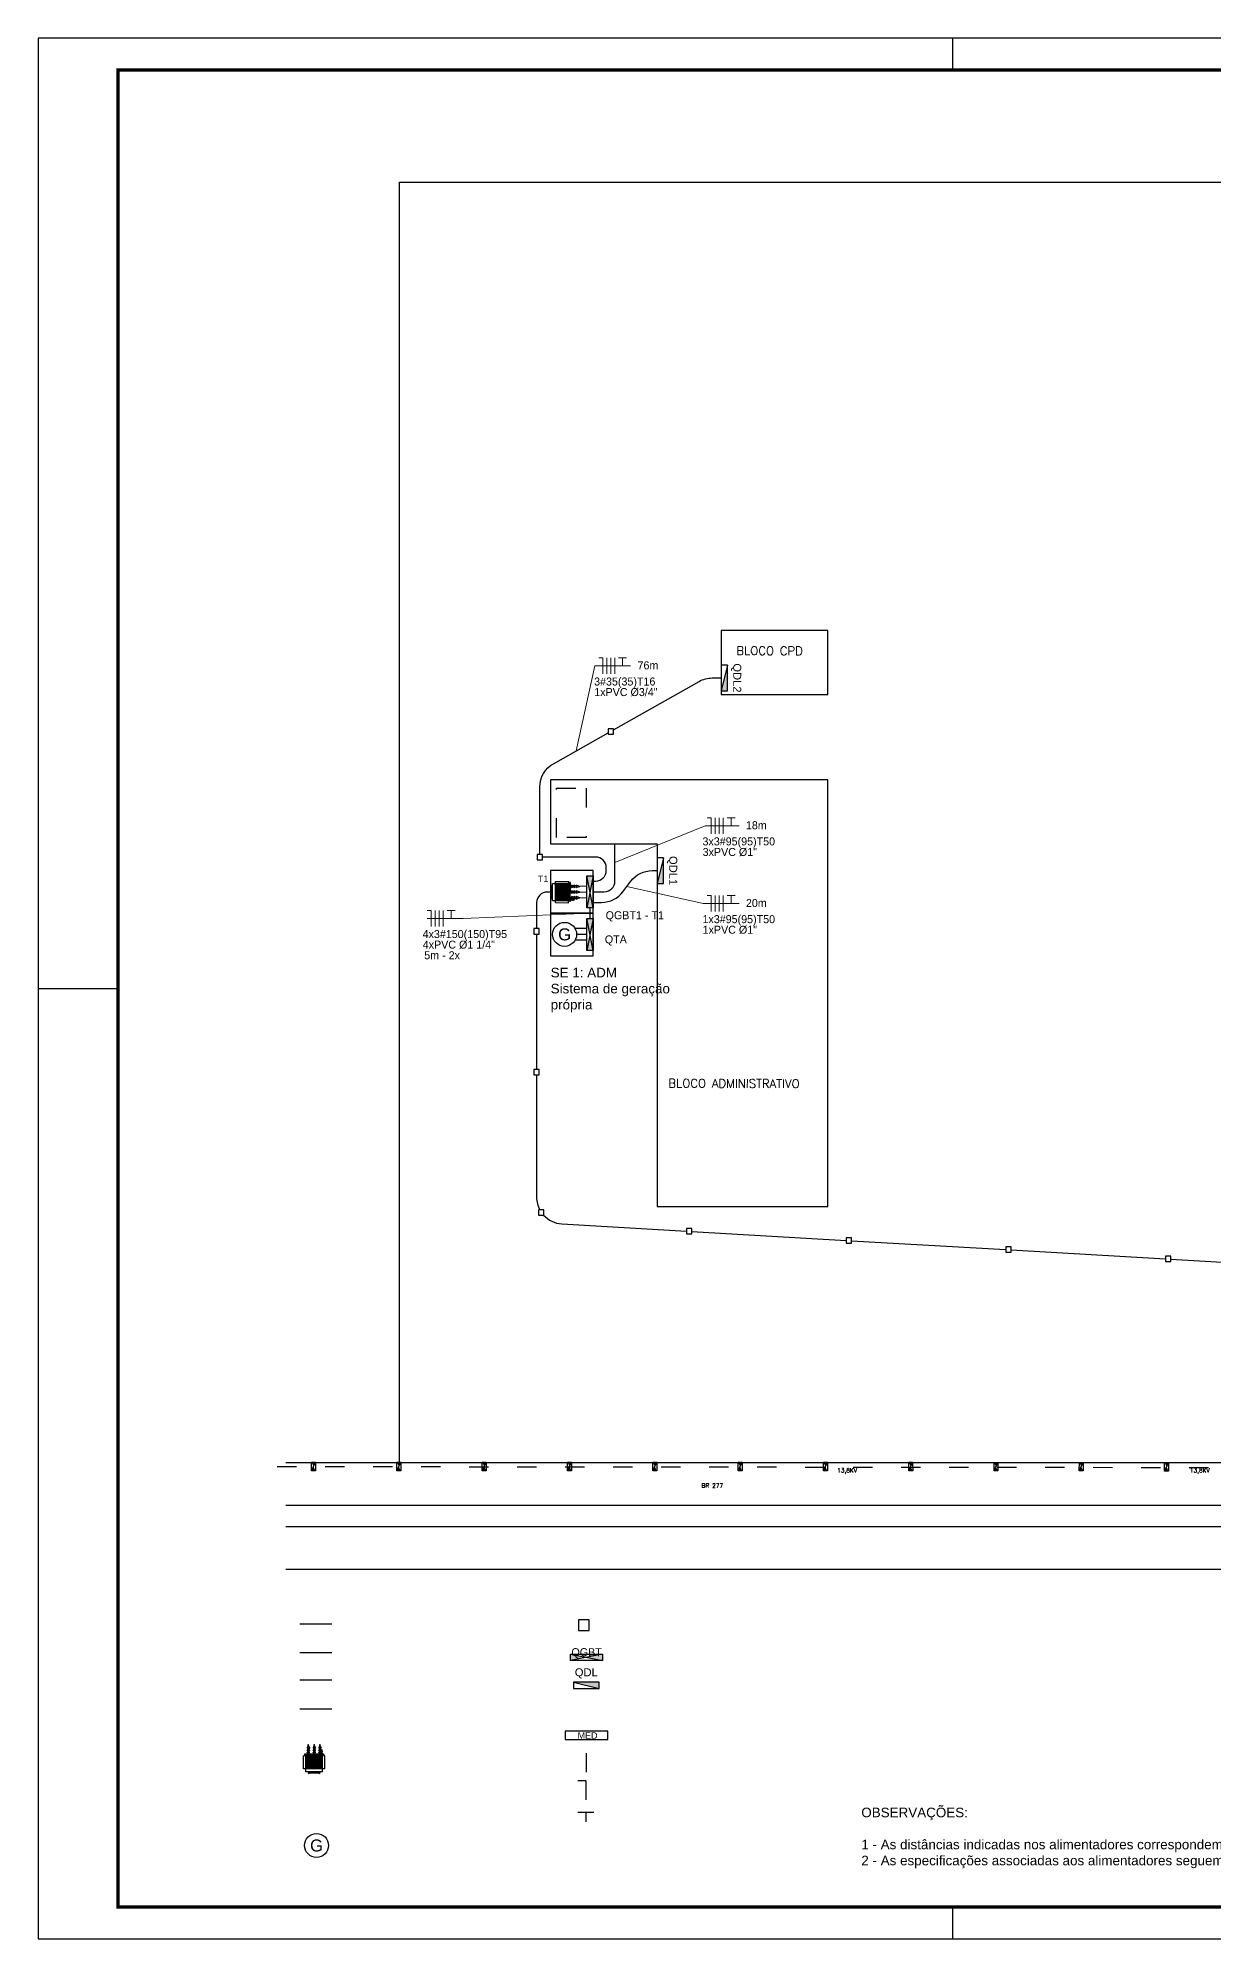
# Model space of a CAD drawing. Header units: millimetres. Extents: x 41808 to 42649, y -1673 to -1079.
# Drawn here: x 41808 to 42175, y -1673 to -1079 of the extents above; entities that cross this region are included whole.
import ezdxf
from ezdxf.enums import TextEntityAlignment as Align

# ---------------------------------------------------------------- set-up
doc = ezdxf.new("R2018")
doc.units = ezdxf.units.MM
doc.header["$LTSCALE"] = 0.5
for name, pattern in [('ACAD_ISO03W100', [30, 12, -18]), ('CONTINU', [0]), ('CONTINUA', [0])]:
    doc.linetypes.add(name, pattern=pattern)
doc.layers.add('Alimentadores', color=7, linetype='Continuous', lineweight=25)
doc.layers.add('FIAÇÃO T', color=18, linetype='CONTINU', lineweight=5)
for name, color, linetype in [('ARQ-FOLHA', 7, 'Continuous'), ('Blocos', 7, 'Continuous'), ('Caixas', 7, 'Continuous'), ('POSTE', 7, 'Continuous'), ('QDs e CCMs', 7, 'Continuous'), ('QGs', 7, 'Continuous'), ('Subestações', 7, 'Continuous'), ('Transformadores', 162, 'Continuous')]:
    doc.layers.add(name, color=color, linetype=linetype)
doc.styles.add('cotas', font='GOTHIC.TTF')
doc.styles.get("Standard").update_dxf_attribs({"font": 'arial.ttf'})
doc.styles.add('VERT', font='romans.shx', dxfattribs={"height": 1.5})

# ---------------------------------------------------------------- blocks, each defined once
blk = doc.blocks.new('POSTE PADRAO')
at = {"layer": 'POSTE'}
h = blk.add_hatch(color=256, dxfattribs=at)
h.paths.add_polyline_path([(46, 0), (0, -99), (93, -99)])
h.paths.add_polyline_path([(92, 99), (0, 99), (46, 0)])
at = {"layer": 'POSTE', "color": 0}
blk.add_lwpolyline([(0, -99), (0, 99), (92, 99), (93, -99)], close=True, dxfattribs=at)
at = {"layer": 'POSTE'}
blk.add_lwpolyline([(0, -99), (92, 99)], dxfattribs=at)
blk = doc.blocks.new('QDL')
at = {"layer": 'QDs e CCMs'}
h = blk.add_hatch(color=256, dxfattribs=at)
h.dxf.hatch_style = 1
h.paths.add_polyline_path([(42607.71, -897.82), (42595.71, -897.82), (42607.71, -900.82)])
for p, q in [((42607.71, -897.82), (42595.71, -897.82)), ((42595.71, -897.82), (42595.71, -900.82)), ((42595.71, -897.82), (42607.71, -900.82)), ((42607.71, -900.82), (42607.71, -897.82)), ((42595.71, -900.82), (42607.71, -900.82))]:
    blk.add_line(p, q, dxfattribs=at)
blk.add_attdef('QDL1', text='', height=3, dxfattribs=at).set_placement((42601.71, -897.82), align=Align.BOTTOM_CENTER)
blk = doc.blocks.new('*U4')
at = {"layer": 'Transformadores', "linetype": 'CONTINUA'}
for p, q in [((124054564587.9381, 29453961914.54286), (124054564587.3756, 29453961914.54208)), ((124054564587.93829, 29453961914.3741), (124054564587.37579, 29453961914.37333)), ((124054564587.9418, 29453961911.83818), (124054564587.3793, 29453961911.83741)), ((124054564587.942, 29453961911.66943), (124054564587.3795, 29453961911.66865)), ((124054564587.9381, 29453961914.54286), (124054564588.9305, 29453961915.02823)), ((124054564588.9321, 29453961913.89146), (124054564587.93829, 29453961914.3741)), ((124054564587.9418, 29453961911.83818), (124054564588.9343, 29453961912.32356)), ((124054564588.9359, 29453961911.18679), (124054564587.942, 29453961911.66943)), ((124054564588.9305, 29453961915.02823), (124054564589.06239, 29453961915.02841)), ((124054564588.9321, 29453961913.89146), (124054564589.064, 29453961913.89164)), ((124054564588.9343, 29453961912.32356), (124054564589.0661, 29453961912.32374)), ((124054564588.9359, 29453961911.18679), (124054564589.0677, 29453961911.18697)), ((124054564589.0631, 29453961914.5444), (124054564590.0555, 29453961915.02977)), ((124054564590.0571, 29453961913.89301), (124054564589.06329, 29453961914.37565)), ((124054564589.0668, 29453961911.83973), (124054564590.0593, 29453961912.3251)), ((124054564590.0609, 29453961911.18834), (124054564589.067, 29453961911.67098)), ((124054564590.18739, 29453961915.03241), (124054564590.0555, 29453961915.03223)), ((124054564590.189, 29453961913.8916), (124054564590.0571, 29453961913.89142)), ((124054564590.1911, 29453961912.32774), (124054564590.0593, 29453961912.32756)), ((124054564590.1927, 29453961911.18693), (124054564590.0609, 29453961911.18675)), ((124054564590.1881, 29453961914.54595), (124054564591.1805, 29453961915.03133)), ((124054564591.1821, 29453961913.89456), (124054564590.18829, 29453961914.37719)), ((124054564590.1918, 29453961911.84127), (124054564591.1843, 29453961912.32666)), ((124054564591.1859, 29453961911.18989), (124054564590.192, 29453961911.67252)), ((124054564591.31239, 29453961915.03396), (124054564591.1805, 29453961915.03378)), ((124054564591.314, 29453961913.89315), (124054564591.1821, 29453961913.89297)), ((124054564591.3161, 29453961912.32929), (124054564591.1843, 29453961912.32911)), ((124054564591.3177, 29453961911.18848), (124054564591.1859, 29453961911.1883)), ((124054564591.7247, 29453961914.68583), (124054564591.3129, 29453961914.68526)), ((124054564591.7253, 29453961914.25889), (124054564591.31351, 29453961914.25833)), ((124054564591.72839, 29453961911.98116), (124054564591.3166, 29453961911.98059)), ((124054564591.729, 29453961911.55423), (124054564591.3172, 29453961911.55367)), ((124054564591.8752, 29453961914.81298), (124054564591.7245, 29453961914.81278)), ((124054564591.7245, 29453961914.81278), (124054564591.72549, 29453961914.11546)), ((124054564591.87621, 29453961914.11567), (124054564591.72549, 29453961914.11546)), ((124054564591.87891, 29453961912.10831), (124054564591.7282, 29453961912.1081)), ((124054564591.7282, 29453961912.1081), (124054564591.7292, 29453961911.4108)), ((124054564591.8799, 29453961911.41101), (124054564591.7292, 29453961911.4108)), ((124054564591.8732, 29453961916.2706), (124054564592.0596, 29453961916.27085)), ((124054564591.8855, 29453961907.3119), (124054564591.8732, 29453961916.2706)), ((124054564592.07201, 29453961907.31216), (124054564592.0596, 29453961916.27085)), ((124054564600.20351, 29453961915.72071), (124054564592.06039, 29453961915.7095)), ((124054564598.8224, 29453961916.75943), (124054564592.6555, 29453961916.75095)), ((124054564592.6693, 29453961906.7947), (124054564592.6555, 29453961916.75095)), ((124054564598.8242, 29453961915.49381), (124054564592.6573, 29453961915.48533)), ((124054564598.82471, 29453961915.15631), (124054564592.6577, 29453961915.14782)), ((124054564598.8251, 29453961914.8188), (124054564592.6582, 29453961914.81032)), ((124054564598.82561, 29453961914.48131), (124054564592.65871, 29453961914.47283)), ((124054564598.8261, 29453961914.1438), (124054564592.6591, 29453961914.13532)), ((124054564598.82651, 29453961913.80631), (124054564592.65961, 29453961913.79783)), ((124054564598.8275, 29453961913.1313), (124054564592.66051, 29453961913.12282)), ((124054564598.8279, 29453961912.79381), (124054564592.661, 29453961912.78533)), ((124054564598.8284, 29453961912.4563), (124054564592.6615, 29453961912.44782)), ((124054564598.8289, 29453961912.11881), (124054564592.662, 29453961912.11033)), ((124054564598.8293, 29453961911.78131), (124054564592.6624, 29453961911.77282)), ((124054564598.8298, 29453961911.4438), (124054564592.6629, 29453961911.43532)), ((124054564598.8302, 29453961911.10631), (124054564592.6633, 29453961911.09783)), ((124054564593.036, 29453961908.06083), (124054564593.0258, 29453961915.48584)), ((124054564598.4659, 29453961908.06829), (124054564598.4557, 29453961915.4933)), ((124054564598.8362, 29453961906.80318), (124054564598.8224, 29453961916.75943)), ((124054564600.21429, 29453961907.84571), (124054564600.20351, 29453961915.72071)), ((124054564600.3792, 29453961914.48345), (124054564600.2052, 29453961914.48321)), ((124054564600.9039, 29453961909.54174), (124054564600.89771, 29453961914.02917)), ((124054564587.9455, 29453961909.15481), (124054564587.383, 29453961909.15403)), ((124054564587.94569, 29453961908.98606), (124054564587.38319, 29453961908.98529)), ((124054564587.9455, 29453961909.15481), (124054564588.938, 29453961909.64019)), ((124054564588.9395, 29453961908.50342), (124054564587.94569, 29453961908.98606)), ((124054564588.938, 29453961909.64019), (124054564589.06979, 29453961909.64037)), ((124054564588.9395, 29453961908.50342), (124054564589.0714, 29453961908.5036)), ((124054564589.0705, 29453961909.15635), (124054564590.063, 29453961909.64174)), ((124054564590.0645, 29453961908.50497), (124054564589.07069, 29453961908.98761)), ((124054564590.4339, 29453961908.17885), (124054564589.8593, 29453961908.17807)), ((124054564589.8595, 29453961908.06557), (124054564589.8593, 29453961908.17807)), ((124054564590.4341, 29453961908.06636), (124054564589.8595, 29453961908.06557)), ((124054564590.19479, 29453961909.64436), (124054564590.063, 29453961909.64418)), ((124054564590.1964, 29453961908.50356), (124054564590.0645, 29453961908.50338)), ((124054564590.1955, 29453961909.1579), (124054564591.188, 29453961909.64329)), ((124054564591.1895, 29453961908.50652), (124054564590.19569, 29453961908.98915)), ((124054564590.6033, 29453961908.27964), (124054564590.4337, 29453961908.2794)), ((124054564590.4337, 29453961908.2794), (124054564590.4342, 29453961907.97095)), ((124054564590.6037, 29453961907.9712), (124054564590.4342, 29453961907.97095)), ((124054564590.7916, 29453961908.31185), (124054564590.6032, 29453961908.31159)), ((124054564590.6032, 29453961908.31159), (124054564590.60381, 29453961907.93467)), ((124054564590.7921, 29453961907.93493), (124054564590.60381, 29453961907.93467)), ((124054564590.7916, 29453961908.31185), (124054564590.7921, 29453961907.93493)), ((124054564591.4511, 29453961908.18025), (124054564590.79179, 29453961908.17935)), ((124054564591.45129, 29453961908.06775), (124054564590.79201, 29453961908.06685)), ((124054564591.31979, 29453961909.64592), (124054564591.188, 29453961909.64573)), ((124054564591.3214, 29453961908.50512), (124054564591.1895, 29453961908.50493)), ((124054564591.7321, 29453961909.29779), (124054564591.3203, 29453961909.29722)), ((124054564591.7327, 29453961908.87085), (124054564591.32091, 29453961908.87029)), ((124054564591.6769, 29453961908.31307), (124054564591.4509, 29453961908.31275)), ((124054564591.4509, 29453961908.31275), (124054564591.4514, 29453961907.93583)), ((124054564591.67751, 29453961907.93615), (124054564591.4514, 29453961907.93583)), ((124054564591.884, 29453961908.40586), (124054564591.6768, 29453961908.40557)), ((124054564591.6768, 29453961908.40557), (124054564591.6776, 29453961907.84307)), ((124054564591.8848, 29453961907.84336), (124054564591.6776, 29453961907.84307)), ((124054564591.8826, 29453961909.42495), (124054564591.7319, 29453961909.42474)), ((124054564591.7319, 29453961909.42474), (124054564591.73289, 29453961908.72742)), ((124054564591.88361, 29453961908.72763), (124054564591.73289, 29453961908.72742)), ((124054564591.8855, 29453961907.3119), (124054564592.07201, 29453961907.31216)), ((124054564600.21429, 29453961907.84571), (124054564592.0713, 29453961907.8345)), ((124054564598.8307, 29453961910.7688), (124054564592.6638, 29453961910.76032)), ((124054564598.83121, 29453961910.43131), (124054564592.6642, 29453961910.42283)), ((124054564598.8316, 29453961910.09381), (124054564592.6647, 29453961910.08532)), ((124054564598.83211, 29453961909.7563), (124054564592.66521, 29453961909.74782)), ((124054564598.8326, 29453961909.41881), (124054564592.6656, 29453961909.41033)), ((124054564598.83299, 29453961909.0813), (124054564592.66611, 29453961909.07282)), ((124054564598.8335, 29453961908.74381), (124054564592.6666, 29453961908.73533)), ((124054564598.834, 29453961908.40631), (124054564592.6671, 29453961908.39782)), ((124054564598.8344, 29453961908.0688), (124054564592.6675, 29453961908.06032)), ((124054564598.8362, 29453961906.80318), (124054564592.6693, 29453961906.7947)), ((124054564600.38879, 29453961909.08345), (124054564600.2126, 29453961909.08321))]:
    blk.add_line(p, q, dxfattribs=at)
at = {"layer": 'Transformadores'}
for p, q in [((124054564587.3756, 29453961914.54208), (124054564587.37579, 29453961914.37333)), ((124054564587.3793, 29453961911.83741), (124054564587.3795, 29453961911.66865)), ((124054564587.9381, 29453961914.54286), (124054564587.93829, 29453961914.3741)), ((124054564587.9418, 29453961911.83818), (124054564587.942, 29453961911.66943)), ((124054564588.9305, 29453961915.02823), (124054564588.9321, 29453961913.89146)), ((124054564588.9343, 29453961912.32356), (124054564588.9359, 29453961911.18679)), ((124054564589.06239, 29453961915.02841), (124054564589.064, 29453961913.89164)), ((124054564589.0661, 29453961912.32374), (124054564589.0677, 29453961911.18697)), ((124054564590.0555, 29453961915.03223), (124054564590.0571, 29453961913.89142)), ((124054564590.0593, 29453961912.32756), (124054564590.0609, 29453961911.18675)), ((124054564590.18739, 29453961915.03241), (124054564590.189, 29453961913.8916)), ((124054564590.1911, 29453961912.32774), (124054564590.1927, 29453961911.18693)), ((124054564591.1805, 29453961915.03378), (124054564591.1821, 29453961913.89297)), ((124054564591.1843, 29453961912.32911), (124054564591.1859, 29453961911.1883)), ((124054564591.31239, 29453961915.03396), (124054564591.314, 29453961913.89315)), ((124054564591.3161, 29453961912.32929), (124054564591.3177, 29453961911.18848)), ((124054564587.383, 29453961909.15403), (124054564587.38319, 29453961908.98529)), ((124054564587.9455, 29453961909.15481), (124054564587.94569, 29453961908.98606)), ((124054564588.938, 29453961909.64019), (124054564588.9395, 29453961908.50342)), ((124054564589.06979, 29453961909.64037), (124054564589.0714, 29453961908.5036)), ((124054564590.063, 29453961909.64418), (124054564590.0645, 29453961908.50338)), ((124054564590.19479, 29453961909.64436), (124054564590.1964, 29453961908.50356)), ((124054564591.188, 29453961909.64573), (124054564591.1895, 29453961908.50493)), ((124054564591.31979, 29453961909.64592), (124054564591.3214, 29453961908.50512))]:
    blk.add_line(p, q, dxfattribs=at)
at = {"layer": 'Transformadores', "linetype": 'CONTINUA'}
for centre, radius in [((124054564600.64371, 29453961914.26228), 0.34477), ((124054564600.64371, 29453961914.26228), 0.17602), ((124054564600.6505, 29453961909.30793), 0.34477), ((124054564600.6505, 29453961909.30793), 0.17602)]:
    blk.add_circle(centre, radius, dxfattribs=at)
at = {"layer": 'Transformadores'}
for tag, p in [('POTÊNCIA', (124054564602.7715, 29453961909.75777)), ('NOME', (124054564602.8835, 29453961915.53989)), ('TENSÃO', (124054564602.8835, 29453961904.50232))]:
    blk.add_attdef(tag, text='', height=3, dxfattribs=at).set_placement(p, align=Align.BOTTOM_LEFT)
blk = doc.blocks.new('QGBT')
at = {"layer": 'QGs'}
h = blk.add_hatch(color=7, dxfattribs=at)
h.dxf.hatch_style = 1
h.paths.add_polyline_path([(42544.7, -984.9), (42540.7, -984.9), (42542.7, -994.9)])
h.paths.add_polyline_path([(42542.7, -994.9), (42540.7, -1004.9), (42544.7, -1004.9)])
at = {"layer": 'QGs', "color": 7}
for p, q in [((42540.7, -984.9), (42540.7, -1004.9)), ((42544.7, -984.9), (42540.7, -984.9)), ((42540.7, -984.9), (42544.7, -1004.9)), ((42540.7, -1004.9), (42544.7, -984.9)), ((42544.7, -1004.9), (42544.7, -984.9)), ((42540.7, -1004.9), (42544.7, -1004.9))]:
    blk.add_line(p, q, dxfattribs=at)
at = {"layer": 'QGs', "color": 7, "lineweight": 30, "flags": 104}
blk.add_attdef('QGBT', text='', height=6, dxfattribs=at).set_placement((42539.1, -994.9), align=Align.MIDDLE_RIGHT)
blk = doc.blocks.new('FOLHA A1')
at = {"layer": 'ARQ-FOLHA'}
for p, q in [((841, 0), (0, 0)), ((0, 0), (0, -594)), ((286, -10), (286, 0)), ((0, -297), (25, -297)), ((286, -594), (286, -584)), ((0, -594), (841, -594))]:
    blk.add_line(p, q, dxfattribs=at)
at = {"layer": 'ARQ-FOLHA', "const_width": 1}
blk.add_lwpolyline([(25, -10), (25, -584), (831, -584), (831, -10), (25, -10)], dxfattribs=at)
blk = doc.blocks.new('Gerador')
blk.add_circle((0, 0), 5)
blk.add_text('G', height=5).set_placement((0, 0), align=Align.MIDDLE_CENTER)
for tag, p in [('S', (7, 0)), ('G', (7, 3)), ('V', (7, -3))]:
    blk.add_attdef(tag, text='', height=2).set_placement(p, align=Align.MIDDLE_LEFT)
blk = doc.blocks.new('*U35')
at = {"layer": 'FIAÇÃO T'}
for p, q in [((1, 1), (0.5, 1)), ((0.5, 0), (3.5, 0)), ((1, -1), (1, 1)), ((1.5, -1), (1.5, 1)), ((2, -1), (2, 1)), ((2.5, -1), (2.5, 1))]:
    blk.add_line(p, q, dxfattribs=at)
at = {"layer": 'FIAÇÃO T', "linetype": 'Continuous', "ltscale": 0.5, "style": 'cotas'}
for tag, p in [('B', (-0.07, -2.44)), ('C', (-0.05, -3.76))]:
    blk.add_attdef(tag, p, '', height=1, dxfattribs=at)
blk = doc.blocks.new('*U34')
at = {"layer": 'FIAÇÃO T', "linetype": 'Continuous', "ltscale": 0.5}
for p, q in [((0, 0), (2.32, 10.6)), ((2.32, 10.6), (2.82, 10.6))]:
    blk.add_line(p, q, dxfattribs=at)
blk = doc.blocks.new('*U37')
at = {"layer": 'FIAÇÃO T', "linetype": 'Continuous', "ltscale": 0.5}
for p, q in [((0, 0), (11.26, 4.56)), ((11.26, 4.56), (11.76, 4.56))]:
    blk.add_line(p, q, dxfattribs=at)
blk = doc.blocks.new('*U38')
at = {"layer": 'FIAÇÃO T', "linetype": 'Continuous', "ltscale": 0.5}
for p, q in [((0, 0), (9.52, -2.14)), ((9.52, -2.14), (10.02, -2.14))]:
    blk.add_line(p, q, dxfattribs=at)
blk = doc.blocks.new('*U58')
at = {"layer": 'FIAÇÃO T', "linetype": 'Continuous', "ltscale": 0.5}
for p, q in [((0, 0), (15.84, -0.69)), ((15.84, -0.69), (16.34, -0.69))]:
    blk.add_line(p, q, dxfattribs=at)
blk = doc.blocks.new('*U57')
at = {"layer": 'FIAÇÃO T'}
for p, q in [((12.05, 1), (13.05, 1)), ((12.55, 0), (12.55, 1)), ((12.55, 0), (13.55, 0))]:
    blk.add_line(p, q, dxfattribs=at)
at = {"layer": 'FIAÇÃO T', "linetype": 'Continuous', "ltscale": 0.5, "style": 'cotas'}
for tag, p in [('B', (14.41, -0.42)), ('C', (12.01, -3.76))]:
    blk.add_attdef(tag, p, '', height=1, dxfattribs=at)
blk = doc.blocks.new('*U59')
at = {"layer": 'FIAÇÃO T'}
for p, q in [((12.05, 1), (13.05, 1)), ((12.55, 0), (12.55, 1)), ((12.55, 0), (13.55, 0))]:
    blk.add_line(p, q, dxfattribs=at)
at = {"layer": 'FIAÇÃO T', "linetype": 'Continuous', "ltscale": 0.5, "style": 'cotas'}
for tag, p in [('B', (9.19, -5.09)), ('C', (12.01, -3.76))]:
    blk.add_attdef(tag, p, '', height=1, dxfattribs=at)
blk = doc.blocks.new('*U9')
at = {"layer": 'Transformadores', "linetype": 'CONTINUA'}
for p, q in [((124054564587.95531, 29453961911.87114), (124054564587.39281, 29453961911.87035)), ((124054564587.95551, 29453961911.70238), (124054564587.39301, 29453961911.7016)), ((124054564587.95531, 29453961911.87114), (124054564588.9478, 29453961912.35651)), ((124054564588.9493, 29453961911.21974), (124054564587.95551, 29453961911.70238)), ((124054564588.9478, 29453961912.35651), (124054564589.07961, 29453961912.35669)), ((124054564588.9493, 29453961911.21974), (124054564589.08121, 29453961911.21992)), ((124054564589.08031, 29453961911.87268), (124054564590.0728, 29453961912.35805)), ((124054564590.0743, 29453961911.22128), (124054564589.08051, 29453961911.70393)), ((124054564590.20461, 29453961912.36069), (124054564590.0728, 29453961912.36051)), ((124054564590.20621, 29453961911.21988), (124054564590.0743, 29453961911.2197)), ((124054564590.20531, 29453961911.87423), (124054564591.1978, 29453961912.3596)), ((124054564591.1993, 29453961911.22284), (124054564590.20551, 29453961911.70547)), ((124054564591.32961, 29453961912.36224), (124054564591.1978, 29453961912.36206)), ((124054564591.33121, 29453961911.22143), (124054564591.1993, 29453961911.22125)), ((124054564591.7419, 29453961912.0141), (124054564591.33009, 29453961912.01353)), ((124054564591.74249, 29453961911.58717), (124054564591.3307, 29453961911.58661)), ((124054564591.8924, 29453961912.14126), (124054564591.7417, 29453961912.14106)), ((124054564591.7417, 29453961912.14106), (124054564591.74271, 29453961911.44374)), ((124054564591.8934, 29453961911.44395), (124054564591.74271, 29453961911.44374)), ((124054564591.8904, 29453961913.59887), (124054564592.0768, 29453961913.59913)), ((124054564591.90269, 29453961904.64018), (124054564591.8904, 29453961913.59887)), ((124054564592.0892, 29453961904.64044), (124054564592.0768, 29453961913.59913)), ((124054564600.2207, 29453961913.04899), (124054564592.07761, 29453961913.03778)), ((124054564598.83971, 29453961914.0877), (124054564592.67281, 29453961914.07922)), ((124054564592.68649, 29453961904.12298), (124054564592.67281, 29453961914.07922)), ((124054564598.8414, 29453961912.82209), (124054564592.6745, 29453961912.81361)), ((124054564598.8419, 29453961912.48458), (124054564592.675, 29453961912.4761)), ((124054564598.8423, 29453961912.14708), (124054564592.6754, 29453961912.1386)), ((124054564598.8428, 29453961911.80959), (124054564592.6759, 29453961911.80111)), ((124054564598.84331, 29453961911.47208), (124054564592.67641, 29453961911.4636)), ((124054564598.8438, 29453961911.13459), (124054564592.6768, 29453961911.12611)), ((124054564593.05321, 29453961905.38911), (124054564593.043, 29453961912.81411)), ((124054564598.4832, 29453961905.39657), (124054564598.4729, 29453961912.82158)), ((124054564598.85339, 29453961904.13146), (124054564598.83971, 29453961914.0877)), ((124054564600.23151, 29453961905.17399), (124054564600.2207, 29453961913.04899)), ((124054564600.39639, 29453961911.81173), (124054564600.2224, 29453961911.81149)), ((124054564600.9211, 29453961906.87002), (124054564600.9149, 29453961911.35744)), ((124054564587.959, 29453961909.16646), (124054564587.3965, 29453961909.16568)), ((124054564587.9593, 29453961908.99771), (124054564587.3968, 29453961908.99693)), ((124054564587.96271, 29453961906.48309), (124054564587.40021, 29453961906.4823)), ((124054564587.96291, 29453961906.31434), (124054564587.40041, 29453961906.31356)), ((124054564587.959, 29453961909.16646), (124054564588.95151, 29453961909.65184)), ((124054564588.95309, 29453961908.51507), (124054564587.9593, 29453961908.99771)), ((124054564587.96271, 29453961906.48309), (124054564588.9552, 29453961906.96847)), ((124054564588.9567, 29453961905.8317), (124054564587.96291, 29453961906.31434)), ((124054564588.95151, 29453961909.65184), (124054564589.0833, 29453961909.65202)), ((124054564588.95309, 29453961908.51507), (124054564589.0849, 29453961908.51525)), ((124054564588.9552, 29453961906.96847), (124054564589.08701, 29453961906.96865)), ((124054564588.9567, 29453961905.8317), (124054564589.08859, 29453961905.83188)), ((124054564589.084, 29453961909.16801), (124054564590.07651, 29453961909.65338)), ((124054564590.07809, 29453961908.51661), (124054564589.0843, 29453961908.99926)), ((124054564589.08771, 29453961906.48463), (124054564590.0802, 29453961906.97001)), ((124054564590.0817, 29453961905.83324), (124054564589.08791, 29453961906.31589)), ((124054564590.4511, 29453961905.50713), (124054564589.8766, 29453961905.50634)), ((124054564589.87669, 29453961905.39384), (124054564589.8766, 29453961905.50634)), ((124054564590.45129, 29453961905.39463), (124054564589.87669, 29453961905.39384)), ((124054564590.2083, 29453961909.65602), (124054564590.07651, 29453961909.65583)), ((124054564590.2099, 29453961908.51521), (124054564590.07809, 29453961908.51503)), ((124054564590.21201, 29453961906.97264), (124054564590.0802, 29453961906.97246)), ((124054564590.21359, 29453961905.83184), (124054564590.0817, 29453961905.83166)), ((124054564590.209, 29453961909.16955), (124054564591.20151, 29453961909.65493)), ((124054564591.20309, 29453961908.51817), (124054564590.2093, 29453961909.0008)), ((124054564590.21271, 29453961906.48618), (124054564591.2052, 29453961906.97157)), ((124054564591.2067, 29453961905.8348), (124054564590.21291, 29453961906.31743)), ((124054564590.6205, 29453961905.60791), (124054564590.451, 29453961905.60767)), ((124054564590.451, 29453961905.60767), (124054564590.4514, 29453961905.29923)), ((124054564590.6209, 29453961905.29947), (124054564590.4514, 29453961905.29923)), ((124054564590.80881, 29453961905.64013), (124054564590.6205, 29453961905.63987)), ((124054564590.6205, 29453961905.63987), (124054564590.621, 29453961905.26295)), ((124054564590.8094, 29453961905.26321), (124054564590.621, 29453961905.26295)), ((124054564590.80881, 29453961905.64013), (124054564590.8094, 29453961905.26321)), ((124054564591.46831, 29453961905.50853), (124054564590.80901, 29453961905.50763)), ((124054564591.46851, 29453961905.39603), (124054564590.8092, 29453961905.39513)), ((124054564591.3333, 29453961909.65757), (124054564591.20151, 29453961909.65739)), ((124054564591.3349, 29453961908.51676), (124054564591.20309, 29453961908.51658)), ((124054564591.33701, 29453961906.97419), (124054564591.2052, 29453961906.97401)), ((124054564591.33859, 29453961905.83339), (124054564591.2067, 29453961905.83321)), ((124054564591.74561, 29453961909.30944), (124054564591.3338, 29453961909.30887)), ((124054564591.7462, 29453961908.88251), (124054564591.3344, 29453961908.88194)), ((124054564591.7493, 29453961906.62606), (124054564591.33749, 29453961906.6255)), ((124054564591.74989, 29453961906.19913), (124054564591.3381, 29453961906.19857)), ((124054564591.6942, 29453961905.64135), (124054564591.46809, 29453961905.64103)), ((124054564591.46809, 29453961905.64103), (124054564591.4686, 29453961905.26411)), ((124054564591.6947, 29453961905.26443), (124054564591.4686, 29453961905.26411)), ((124054564591.9012, 29453961905.73413), (124054564591.694, 29453961905.73385)), ((124054564591.694, 29453961905.73385), (124054564591.69479, 29453961905.17135)), ((124054564591.90199, 29453961905.17163), (124054564591.69479, 29453961905.17135)), ((124054564591.8961, 29453961909.43659), (124054564591.7455, 29453961909.43638)), ((124054564591.7455, 29453961909.43638), (124054564591.7464, 29453961908.73908)), ((124054564591.89709, 29453961908.73928), (124054564591.7464, 29453961908.73908)), ((124054564591.8998, 29453961906.75322), (124054564591.7491, 29453961906.75302)), ((124054564591.7491, 29453961906.75302), (124054564591.75011, 29453961906.0557)), ((124054564591.9008, 29453961906.05591), (124054564591.75011, 29453961906.0557)), ((124054564591.90269, 29453961904.64018), (124054564592.0892, 29453961904.64044)), ((124054564600.23151, 29453961905.17399), (124054564592.0885, 29453961905.16278)), ((124054564598.8447, 29453961910.45958), (124054564592.6777, 29453961910.4511)), ((124054564598.8452, 29453961910.12209), (124054564592.67821, 29453961910.11361)), ((124054564598.8456, 29453961909.78458), (124054564592.6787, 29453961909.7761)), ((124054564598.8461, 29453961909.44709), (124054564592.6792, 29453961909.43861)), ((124054564598.8465, 29453961909.10958), (124054564592.6796, 29453961909.1011)), ((124054564598.847, 29453961908.77208), (124054564592.6801, 29453961908.7636)), ((124054564598.8474, 29453961908.43459), (124054564592.6805, 29453961908.42611)), ((124054564598.8479, 29453961908.09708), (124054564592.681, 29453961908.0886)), ((124054564598.8484, 29453961907.75959), (124054564592.6815, 29453961907.75111)), ((124054564598.8488, 29453961907.42208), (124054564592.6819, 29453961907.4136)), ((124054564598.8493, 29453961907.08458), (124054564592.6824, 29453961907.0761)), ((124054564598.84979, 29453961906.74709), (124054564592.68291, 29453961906.73861)), ((124054564598.8503, 29453961906.40958), (124054564592.6833, 29453961906.4011)), ((124054564598.85069, 29453961906.07209), (124054564592.68381, 29453961906.06361)), ((124054564598.8512, 29453961905.73458), (124054564592.6843, 29453961905.7261)), ((124054564598.8517, 29453961905.39708), (124054564592.68469, 29453961905.3886)), ((124054564598.85339, 29453961904.13146), (124054564592.68649, 29453961904.12298)), ((124054564600.40601, 29453961906.41173), (124054564600.2298, 29453961906.41149))]:
    blk.add_line(p, q, dxfattribs=at)
at = {"layer": 'Transformadores'}
for p, q in [((124054564587.39281, 29453961911.87035), (124054564587.39301, 29453961911.7016)), ((124054564587.95531, 29453961911.87114), (124054564587.95551, 29453961911.70238)), ((124054564588.9478, 29453961912.35651), (124054564588.9493, 29453961911.21974)), ((124054564589.07961, 29453961912.35669), (124054564589.08121, 29453961911.21992)), ((124054564590.0728, 29453961912.36051), (124054564590.0743, 29453961911.2197)), ((124054564590.20461, 29453961912.36069), (124054564590.20621, 29453961911.21988)), ((124054564591.1978, 29453961912.36206), (124054564591.1993, 29453961911.22125)), ((124054564591.32961, 29453961912.36224), (124054564591.33121, 29453961911.22143)), ((124054564587.3965, 29453961909.16568), (124054564587.3968, 29453961908.99693)), ((124054564587.40021, 29453961906.4823), (124054564587.40041, 29453961906.31356)), ((124054564587.959, 29453961909.16646), (124054564587.9593, 29453961908.99771)), ((124054564587.96271, 29453961906.48309), (124054564587.96291, 29453961906.31434)), ((124054564588.95151, 29453961909.65184), (124054564588.95309, 29453961908.51507)), ((124054564588.9552, 29453961906.96847), (124054564588.9567, 29453961905.8317)), ((124054564589.0833, 29453961909.65202), (124054564589.0849, 29453961908.51525)), ((124054564589.08701, 29453961906.96865), (124054564589.08859, 29453961905.83188)), ((124054564590.07651, 29453961909.65583), (124054564590.07809, 29453961908.51503)), ((124054564590.0802, 29453961906.97246), (124054564590.0817, 29453961905.83166)), ((124054564590.2083, 29453961909.65602), (124054564590.2099, 29453961908.51521)), ((124054564590.21201, 29453961906.97264), (124054564590.21359, 29453961905.83184)), ((124054564591.20151, 29453961909.65739), (124054564591.20309, 29453961908.51658)), ((124054564591.2052, 29453961906.97401), (124054564591.2067, 29453961905.83321)), ((124054564591.3333, 29453961909.65757), (124054564591.3349, 29453961908.51676)), ((124054564591.33701, 29453961906.97419), (124054564591.33859, 29453961905.83339))]:
    blk.add_line(p, q, dxfattribs=at)
at = {"layer": 'Transformadores', "linetype": 'CONTINUA'}
for centre, radius in [((124054564600.6609, 29453961911.59055), 0.34477), ((124054564600.6609, 29453961911.59055), 0.17602), ((124054564600.66769, 29453961906.63621), 0.34477), ((124054564600.66769, 29453961906.63621), 0.17602)]:
    blk.add_circle(centre, radius, dxfattribs=at)
at = {"layer": 'Transformadores'}
for tag, p in [('POTÊNCIA', (124054564602.7887, 29453961907.08605)), ('NOME', (124054564602.9007, 29453961912.86817)), ('TENSÃO', (124054564602.9007, 29453961901.8306))]:
    blk.add_attdef(tag, text='', height=3, dxfattribs=at).set_placement(p, align=Align.BOTTOM_LEFT)
blk = doc.blocks.new('Medição')
at = {"layer": 'QDs e CCMs'}
blk.add_lwpolyline([(42155.17, -1338.78), (42163.17, -1338.78), (42163.17, -1337.18), (42155.17, -1337.18)], close=True, dxfattribs=at)
blk.add_text('MED', height=1.2, dxfattribs=at).set_placement((42157.49, -1338.62))

msp = doc.modelspace()

# ---------------------------------------------------------------- linework, layer by layer
at = {"linetype": 'Continuous'}
for p, q in [((41920.91642, -1524.17837), (41920.91642, -1124.33038)), ((41920.91642, -1124.33038), (42520.68842, -1124.33038)), ((42054.73526, -1264.27718), (42021.41459, -1264.27718)), ((42021.41459, -1264.27718), (42021.41459, -1284.26958)), ((42054.73526, -1284.26958), (42054.73526, -1264.27718)), ((42021.41459, -1284.26958), (42054.73526, -1284.26958)), ((42054.73526, -1310.92611), (41968.10153, -1310.92611)), ((41968.10153, -1310.92611), (41968.10153, -1330.91851)), ((42054.73526, -1444.20877), (42054.73526, -1310.92611)), ((41968.10153, -1330.91851), (42001.4222, -1330.91851)), ((42001.4222, -1330.91851), (42001.4222, -1444.20877)), ((42001.4222, -1444.20877), (42054.73526, -1444.20877)), ((41885.39493, -1524.17837), (42551.47737, -1524.17837)), ((41885.39493, -1537.50664), (42551.47737, -1537.50664)), ((41885.39493, -1544.17077), (42551.47737, -1544.17077)), ((41885.39493, -1557.49904), (42551.47737, -1557.49904))]:
    msp.add_line(p, q, dxfattribs=at)
at = {"linetype": 'ACAD_ISO03W100'}
msp.add_line((41882.72232, -1525.44072), (42568.01535, -1526.14672), dxfattribs=at)
for p, q in [((41894.0564, -1525.45119), (41894.08319, -1525.45127)), ((41920.71293, -1525.45119), (41920.73973, -1525.45127)), ((41947.36946, -1525.45119), (41947.39626, -1525.45127)), ((41974.026, -1525.45119), (41974.05279, -1525.45127)), ((42000.68253, -1525.45119), (42000.70933, -1525.45127)), ((42027.33906, -1525.45119), (42027.36586, -1525.45127)), ((42053.9956, -1525.45119), (42054.02239, -1525.45127)), ((42080.65213, -1525.45119), (42080.67892, -1525.45127)), ((42107.30866, -1525.515), (42107.33546, -1525.51508)), ((42133.96519, -1525.515), (42133.99199, -1525.51508)), ((42160.62173, -1525.57882), (42160.64852, -1525.57889))]:
    msp.add_line(p, q)
msp.add_lwpolyline([(41970.02558, -1313.56707), (41979.21008, -1313.56707), (41979.21008, -1328.98018), (41970.02558, -1328.98018)], close=True, dxfattribs=at)
at = {"layer": 'Alimentadores', "color": 67, "lineweight": 18, "true_color": 0x727430}
for p, q in [((41979.4191, -1347.82182), (41977.29983, -1347.82182)), ((41979.4191, -1346.03359), (41977.30228, -1346.03359)), ((41979.4191, -1344.23116), (41977.30477, -1344.23116))]:
    msp.add_line(p, q, dxfattribs=at)
at = {"layer": 'Alimentadores', "color": 116, "true_color": 0x136734}
for p, q in [((41980.41872, -1350.9109), (41980.41872, -1354.24297)), ((41889.77938, -1583.51989), (41899.77938, -1583.51989))]:
    msp.add_line(p, q, dxfattribs=at)
at = {"layer": 'Alimentadores', "color": 67, "true_color": 0x727430}
for p, q in [((41979.4191, -1357.43864), (41975.7985, -1357.44677)), ((41979.4191, -1359.24107), (41976.25563, -1359.24107)), ((41979.4191, -1361.0293), (41975.80683, -1361.02)), ((41889.77938, -1601.1248), (41899.77938, -1601.1248))]:
    msp.add_line(p, q, dxfattribs=at)
at = {"layer": 'Alimentadores', "color": 244, "true_color": 0x991b1e}
msp.add_line((41889.77938, -1574.56181), (41899.77938, -1574.56181), dxfattribs=at)
at = {"layer": 'Alimentadores', "color": 244, "lineweight": 30, "true_color": 0x991b1e}
msp.add_line((41889.77938, -1592.03301), (41899.77938, -1592.03301), dxfattribs=at)
at = {"layer": 'Alimentadores'}
for p, q in [((41979.25554, -1614.96481), (41979.25554, -1620.96481)), ((41979.19479, -1623.59245), (41976.69479, -1623.59245)), ((41979.19479, -1623.59245), (41979.19479, -1629.59245)), ((41976.69479, -1633.45918), (41981.69479, -1633.45918)), ((41979.19479, -1633.45918), (41979.19479, -1636.45918))]:
    msp.add_line(p, q, dxfattribs=at)
at = {"layer": 'Alimentadores', "color": 116, "true_color": 0x136734}
for points in [[(41987.80372, -1295.30862), (42014.50981, -1280.23057, -0.129206226), (42018.60529, -1279.15428), (42021.41459, -1279.15428)], [(41964.758, -1334.25057), (41964.758, -1313.18306, -0.270528908), (41968.99269, -1305.92918), (41986.13769, -1296.24925)], [(41981.41834, -1342.58073), (41982.20366, -1342.58073, 0.414213562), (41985.53573, -1339.24867), (41985.53573, -1338.41565, 0.414213562), (41982.20366, -1335.08358), (41965.59102, -1335.08358)], [(41981.41834, -1345.9128), (41984.91529, -1345.9128, 0.414213562), (41988.24736, -1342.58073), (41988.24736, -1330.91851)], [(41981.41834, -1349.24487), (41984.08536, -1349.24487, 0.235911666), (41990.74653, -1345.91675), (41993.19751, -1342.6528, -0.235911666), (41999.85868, -1339.32468), (42001.4222, -1339.32468)]]:
    msp.add_lwpolyline(points, format="xyb", dxfattribs=at)
at = {"layer": 'Alimentadores', "color": 244, "true_color": 0x991b1e}
for points in [[(41968.75256, -1346.01347), (41967.09353, -1346.01347, 0.414213562), (41963.76146, -1349.34554), (41963.76146, -1357.45758)], [(41963.76146, -1403.12361), (41963.76146, -1441.3461, 0.123439368), (41964.74664, -1445.27584, 0.123439368)], [(41965.92081, -1446.94188, 0.196539469), (41971.60903, -1449.66228), (42010.55566, -1451.92241)]]:
    msp.add_lwpolyline(points, format="xyb", dxfattribs=at)
for points in [[(41963.76146, -1359.12361), (41963.76146, -1401.45758)], [(42012.22169, -1452.0191), (42060.47199, -1454.81914)], [(42062.13802, -1454.91582), (42110.38766, -1457.71582)], [(42112.05369, -1457.8125), (42160.30406, -1460.61255)], [(42161.9701, -1460.70923), (42210.21993, -1463.50924)]]:
    msp.add_lwpolyline(points, dxfattribs=at)
at = {"layer": 'Caixas'}
for points in [[(41986.13769, -1296.70475), (41987.80372, -1296.70475), (41987.80372, -1295.03872), (41986.13769, -1295.03872)], [(41963.92499, -1335.9166), (41965.59102, -1335.9166), (41965.59102, -1334.25057), (41963.92499, -1334.25057)], [(41962.92845, -1359.12361), (41964.59448, -1359.12361), (41964.59448, -1357.45758), (41962.92845, -1357.45758)], [(41962.92845, -1403.12361), (41964.59448, -1403.12361), (41964.59448, -1401.45758), (41962.92845, -1401.45758)], [(41964.31072, -1446.94188), (41965.97676, -1446.94188), (41965.97676, -1445.27584), (41964.31072, -1445.27584)], [(42010.55566, -1452.75699), (42012.22169, -1452.75699), (42012.22169, -1451.09096), (42010.55566, -1451.09096)], [(42060.47199, -1455.64851), (42062.13802, -1455.64851), (42062.13802, -1453.98247), (42060.47199, -1453.98247)], [(42110.38766, -1458.55127), (42112.05369, -1458.55127), (42112.05369, -1456.88523), (42110.38766, -1456.88523)], [(42160.30406, -1461.44175), (42161.9701, -1461.44175), (42161.9701, -1459.77571), (42160.30406, -1459.77571)], [(41976.8958, -1576.70409), (41980.22787, -1576.70409), (41980.22787, -1573.37202), (41976.8958, -1573.37202)]]:
    msp.add_lwpolyline(points, close=True, dxfattribs=at)
at = {"layer": 'Subestações', "color": 18, "true_color": 0x000000}
for p, q in [((41968.09007, -1339.24867), (41968.09007, -1352.57693)), ((41981.41834, -1339.24867), (41968.09007, -1339.24867)), ((41981.41834, -1352.57693), (41981.41834, -1339.24867)), ((41968.09007, -1352.57693), (41981.41834, -1352.57693)), ((41968.09007, -1352.57693), (41968.09007, -1365.9052)), ((41981.41834, -1352.57693), (41968.09007, -1352.57693))]:
    msp.add_line(p, q, dxfattribs=at)
at = {"layer": 'Subestações'}
for p, q in [((41981.41834, -1365.9052), (41981.41834, -1352.57693)), ((41968.09007, -1365.9052), (41981.41834, -1365.9052))]:
    msp.add_line(p, q, dxfattribs=at)
msp.add_lwpolyline([(41981.41834, -1343.41375), (41981.41834, -1343.41375)], dxfattribs=at)

# ---------------------------------------------------------------- block references
ref = msp.add_blockref('*U4', (82671657010.88972, -19628514077.35889), dxfattribs=dict(xscale=-0.6664133263339668, yscale=0.6664133263339668, zscale=0.6664133263339668))
ref.add_attrib('NOME', 'T1', dxfattribs={"layer": 'Transformadores', "height": 1.99924}).set_placement((41964.15815, -1343.50997), align=Align.BOTTOM_LEFT)
for name, p, xscale, yscale, zscale, rotation in [('POSTE PADRAO', (41893.44011, -1525.44942), 0.01332826652667934, 0.01332826652667934, 0.01332826652667934, 359.8567546559425), ('POSTE PADRAO', (41920.09664, -1525.44942), 0.01332826652667934, 0.01332826652667934, 0.01332826652667934, 359.8567546559425), ('POSTE PADRAO', (41946.75317, -1525.44942), 0.01332826652667934, 0.01332826652667934, 0.01332826652667934, 359.8567546559425), ('POSTE PADRAO', (41973.40971, -1525.44942), 0.01332826652667934, 0.01332826652667934, 0.01332826652667934, 359.8567546559425), ('POSTE PADRAO', (42000.06624, -1525.44942), 0.01332826652667934, 0.01332826652667934, 0.01332826652667934, 359.8567546559425), ('POSTE PADRAO', (42026.72277, -1525.44942), 0.01332826652667934, 0.01332826652667934, 0.01332826652667934, 359.8567546559425), ('POSTE PADRAO', (42053.37931, -1525.44942), 0.01332826652667934, 0.01332826652667934, 0.01332826652667934, 359.8567546559425), ('POSTE PADRAO', (42080.03584, -1525.44942), 0.01332826652667934, 0.01332826652667934, 0.01332826652667934, 359.8567546559425), ('POSTE PADRAO', (42106.69237, -1525.51323), 0.01332826652667934, 0.01332826652667934, 0.01332826652667934, 359.8567546559425), ('POSTE PADRAO', (42133.3489, -1525.51323), 0.01332826652667934, 0.01332826652667934, 0.01332826652667934, 359.8567546559425), ('POSTE PADRAO', (42160.00544, -1525.57705), 0.01332826652667934, 0.01332826652667934, 0.01332826652667934, 359.8567546559425), ('*U9', (19628554623.82016, 82671613421.33528), -0.6664133263339668, 0.6664133263339668, 0.6664133263339668, 90)]:
    msp.add_blockref(name, p, dxfattribs=dict(xscale=xscale, yscale=yscale, zscale=zscale, rotation=rotation))
at = {"layer": 'Alimentadores', "xscale": 1.66603332, "yscale": 1.66603332, "zscale": 1.66603332}
msp.add_blockref('Medição', (-28259.19636, 619.70605), dxfattribs=at)
at = {"layer": 'ARQ-FOLHA', "xscale": 0.9995999999999999, "yscale": 0.9995999999999999, "zscale": 0.9995999999999999}
msp.add_blockref('FOLHA A1', (41807.96162, -1079.26536), dxfattribs=at)
at = {"layer": 'FIAÇÃO T', "linetype": 'Continuous', "ltscale": 0.5, "yscale": 2.50005, "zscale": 2.50005}
for name, p, xscale in [('*U34', (41976.11218, -1301.90957), 2.50005), ('*U37', (41988.24736, -1336.74962), 2.50005), ('*U38', (41991.97202, -1344.28477), 2.50005), ('*U58', (41980.41872, -1352.57693), -2.50005)]:
    msp.add_blockref(name, p, dxfattribs=dict(at, xscale=xscale))
at = {"layer": 'FIAÇÃO T', "linetype": 'Continuous', "ltscale": 0.5, "xscale": 2.50005, "yscale": 2.50005, "zscale": 2.50005}
for name, p, values in [('*U35', (41981.90634, -1275.40801), {'B': '3#35(35)T16', 'C': '1xPVC Ø3/4"'}), ('*U57', (41959.27528, -1275.40801), {'B': '76m'}), ('*U35', (42015.7709, -1325.3499), {'B': '3x3#95(95)T50', 'C': '3xPVC Ø1"'}), ('*U57', (41993.13984, -1325.3499), {'B': '18m'}), ('*U35', (42015.7709, -1349.63932), {'B': '1x3#95(95)T50', 'C': '1xPVC Ø1"'}), ('*U57', (41993.13984, -1349.63932), {'B': '20m'}), ('*U35', (41928.31509, -1354.29141), {'B': '4x3#150(150)T95', 'C': '4xPVC Ø1 1/4"'}), ('*U59', (41905.68403, -1354.29141), {'B': '5m - 2x'})]:
    msp.add_blockref(name, p, dxfattribs=at).add_auto_attribs(values)
at = {"layer": 'QDs e CCMs'}
ref = msp.add_blockref('QDL', (42621.73263, 27111.18982), dxfattribs=dict(at, xscale=0.6664133263339668, yscale=0.6664133263339668, zscale=0.6664133263339668, rotation=270))
ref.add_attrib('QDL1', 'QDL2', dxfattribs={"height": 2.49905, "rotation": 270}).set_placement((42024.45443, -1279.15428), align=Align.BOTTOM_CENTER)
ref = msp.add_blockref('QDL', (42601.74023, 27051.01943), dxfattribs=dict(at, xscale=0.6664133263339668, yscale=0.6664133263339668, zscale=0.6664133263339668, rotation=270))
ref.add_attrib('QDL1', 'QDL1', dxfattribs={"height": 2.49905, "rotation": 270}).set_placement((42004.46203, -1339.32468), align=Align.BOTTOM_CENTER)
ref = msp.add_blockref('QDL', (13588.94312, -994.45038), dxfattribs=dict(at, xscale=0.6664133263339668, yscale=0.6664133263339668, zscale=0.6664133263339668))
ref.add_attrib('QDL1', 'QDL', dxfattribs={"height": 2.49905}).set_placement((41979.28723, -1591.72857), align=Align.BOTTOM_CENTER)
at = {"layer": 'QGs'}
ref = msp.add_blockref('QGBT', (63243.70634, -848.64042), dxfattribs=dict(at, xscale=-0.4998099947504752, yscale=0.4998099947504752, zscale=0.4998099947504752))
lines = msp.add_mtext('QGBT1 - T1', dxfattribs={"layer": 'QDs e CCMs', "insert": (41985.33259, -1352.0184), "char_height": 2.5, "attachment_point": 1})
ref.add_attrib('QGBT', '', (41985.33259, -1352.0184), dxfattribs={"flags": 104}).embed_mtext(lines)
ref = msp.add_blockref('QGBT', (63243.70634, -861.96869), dxfattribs=dict(at, xscale=-0.4998099947504752, yscale=0.4998099947504752, zscale=0.4998099947504752))
lines = msp.add_mtext('QTA', dxfattribs={"layer": 'QDs e CCMs', "insert": (41985.0828, -1359.55183), "char_height": 2.5, "attachment_point": 1})
ref.add_attrib('QGBT', '', (41985.0828, -1359.55183), dxfattribs={"flags": 104}).embed_mtext(lines)
ref = msp.add_blockref('QGBT', (41482.08193, 19678.21146), dxfattribs=dict(at, xscale=-0.4998099947504752, yscale=0.4998099947504752, zscale=0.4998099947504752, rotation=90))
lines = msp.add_mtext('QGBT', dxfattribs={"layer": 'QDs e CCMs', "insert": (41974.65464, -1582.20322), "char_height": 2.5, "attachment_point": 1})
ref.add_attrib('QGBT', '', (41974.65464, -1582.20322), dxfattribs={"flags": 104}).embed_mtext(lines)
at = {"layer": 'Transformadores', "xscale": 0.75, "yscale": 0.75, "zscale": 0.75}
for p in [(41972.50563, -1359.24107), (41895.00014, -1643.8203)]:
    msp.add_blockref('Gerador', p, dxfattribs=at)

# ---------------------------------------------------------------- texts
at = {"linetype": 'Continuous', "lineweight": -3, "style": 'VERT'}
for s, p in [('13,8KV', (42057.66497, -1527.29034, 1172.88745)), ('13,8KV', (42167.87104, -1527.29034, 1172.88745)), ('BR 277', (42015.29805, -1532.05062, 1172.88745))]:
    msp.add_text(s, height=1.332827, rotation=359.77331511, dxfattribs=at).set_placement(p)
at = {"insert": (41968.16113, -1376.62897), "char_height": 3, "attachment_point": 4}
msp.add_mtext_dynamic_manual_height_columns('SE 1: ADM\\PSistema de geração própria', width=38.0747696, gutter_width=15, heights=[0], dxfattribs=at)
at = {"layer": 'Alimentadores', "insert": (42065.22585, -1632.0115), "char_height": 3, "attachment_point": 1}
msp.add_mtext_dynamic_manual_height_columns('OBSERVAÇÕES:\\P\\P1 - As distâncias indicadas nos alimentadores correspondem às distâncias circuito terminal ao seu respectivo QGBT\\P2 - As especificações associadas aos alimentadores seguem por todo o eletroduto correspondente, até o QGBT', width=220.9877147, gutter_width=15, heights=[0], dxfattribs=at)
at = {"layer": 'Blocos', "color": 18, "linetype": 'Continuous', "lineweight": -3, "true_color": 0x000000, "style": 'VERT'}
for s, height, p in [('BLOCO CPD', 2.665653, (42026.16428, -1271.95169, 2345.77491)), ('BLOCO ADMINISTRATIVO', 2.6656533, (42004.9285, -1407.05785, 2345.77491))]:
    msp.add_text(s, height=height, rotation=359.77331511, dxfattribs=at).set_placement(p)

doc.saveas('drawing.dxf')
